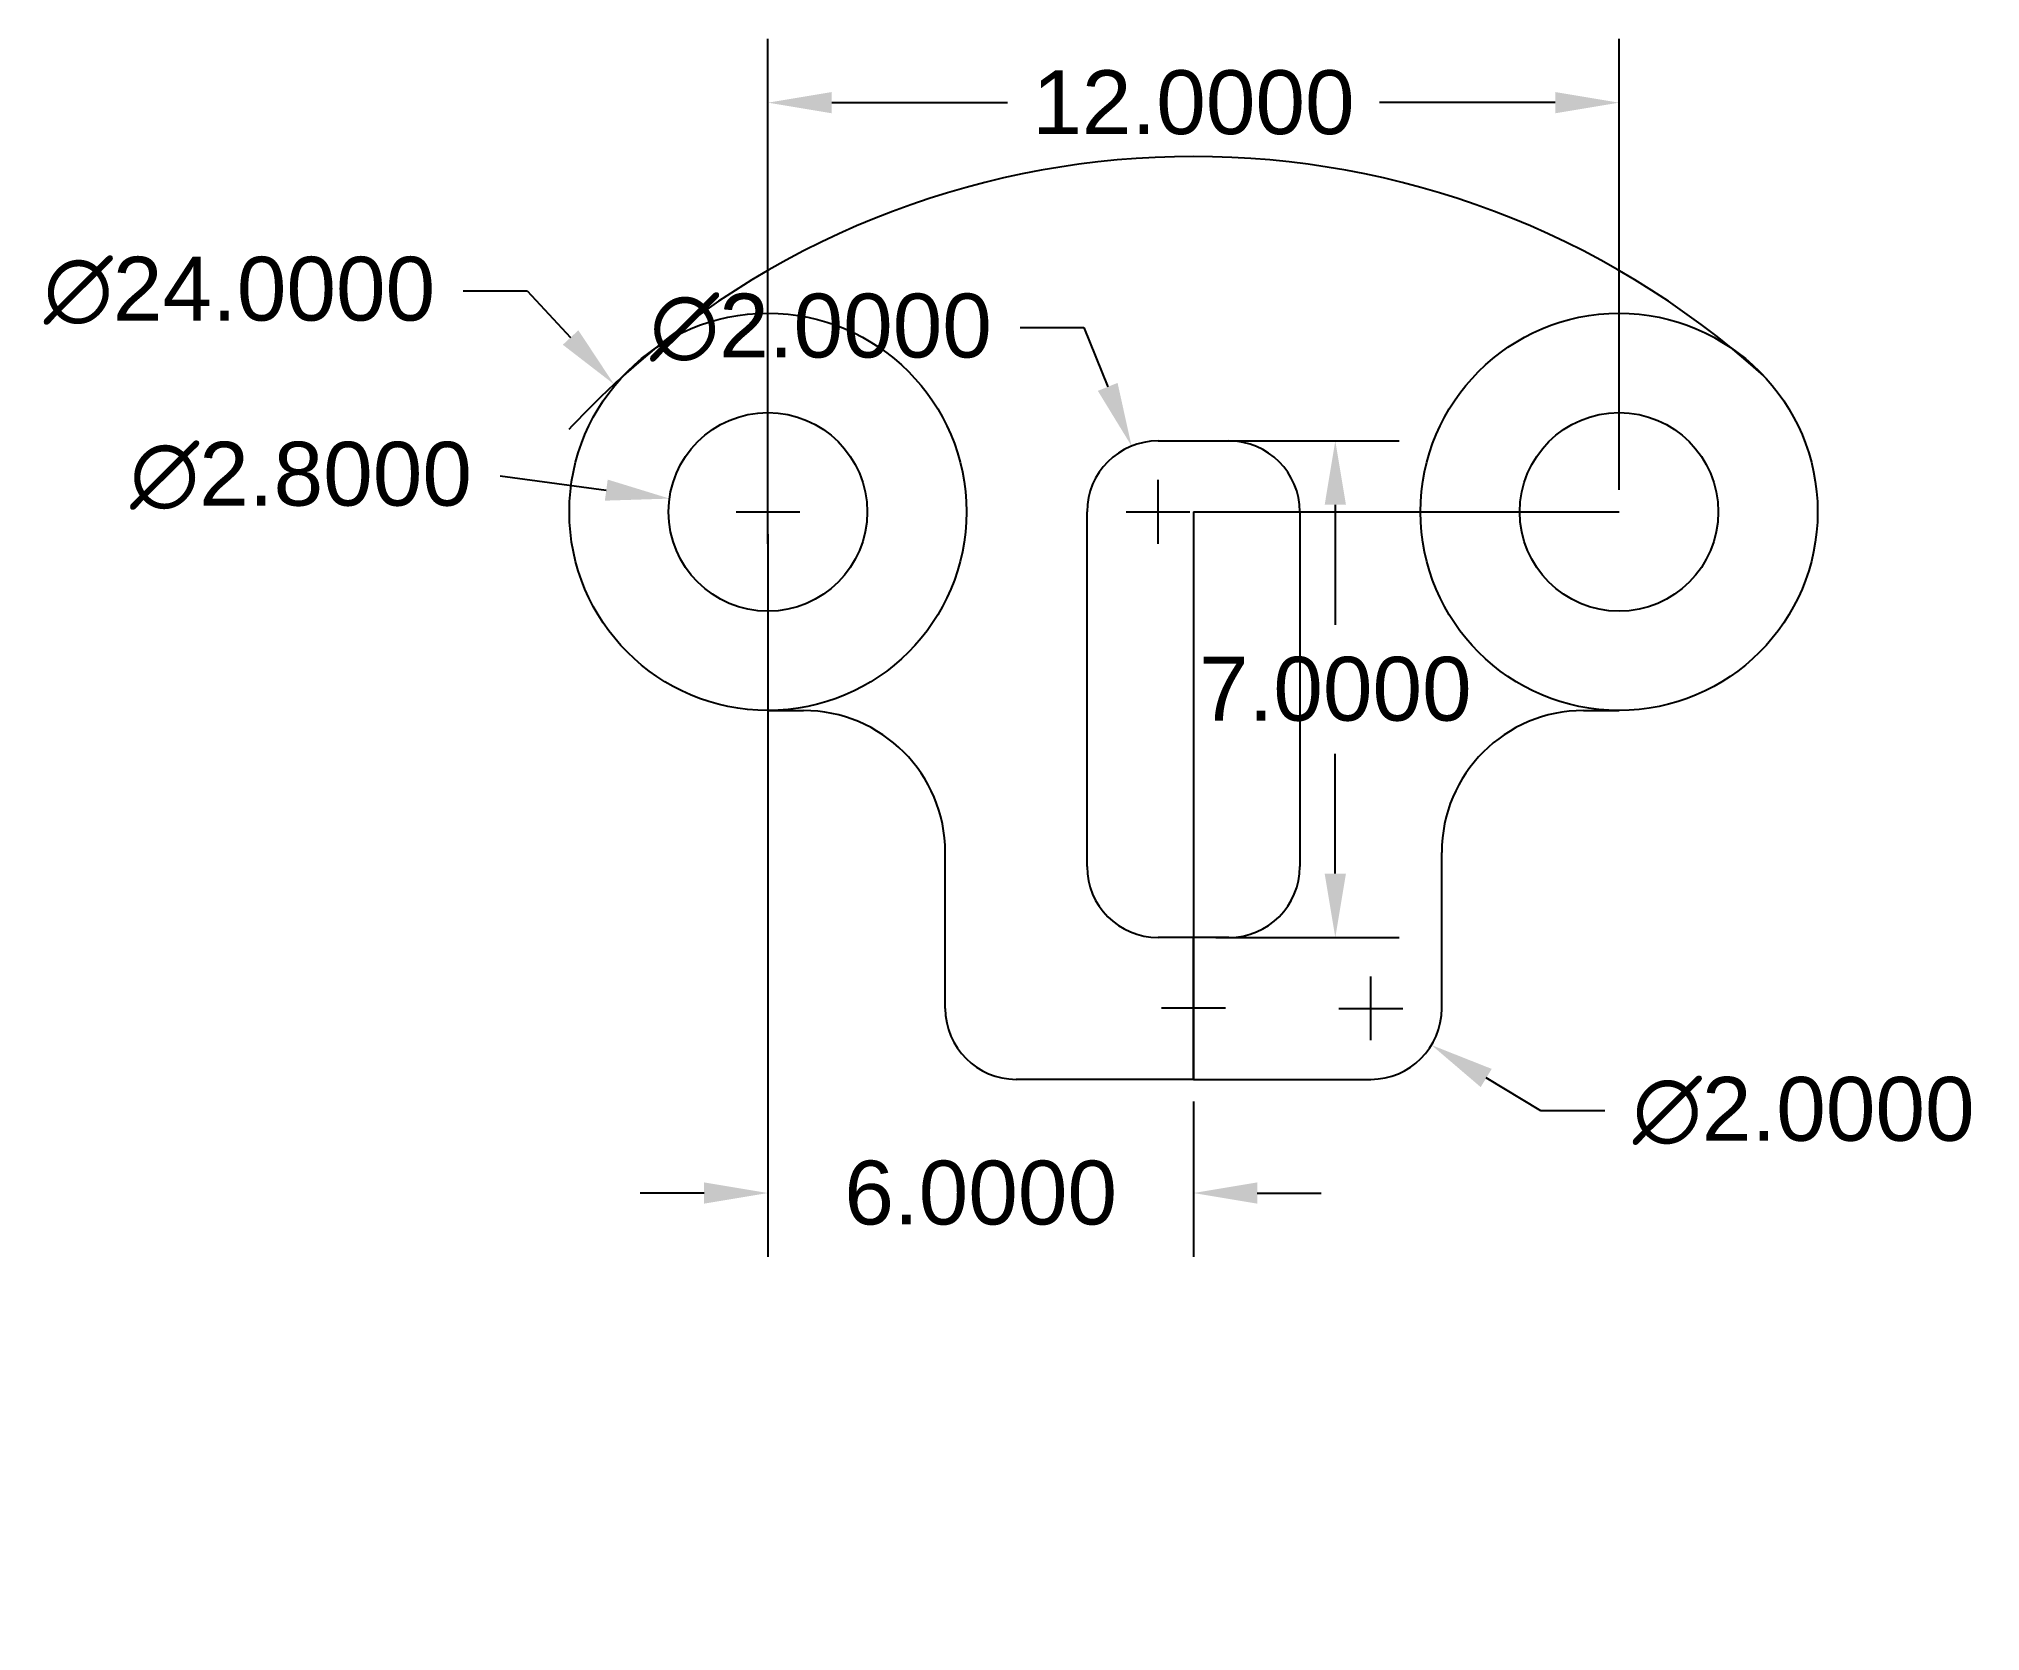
# Model space of a CAD drawing. Header units: inches. Extents: x 35.9 to 63.3, y 50.4 to 72.9.
import ezdxf

# ---------------------------------------------------------------- set-up
doc = ezdxf.new("R2010")
doc.units = ezdxf.units.IN
doc.header["$MEASUREMENT"] = 0
doc.styles.get("Standard").update_dxf_attribs({"font": 'arial.ttf'})
doc.dimstyles.get("Standard").update_dxf_attribs({"dimscale": 5, "dimtxt": 0.18, "dimasz": 0.18, "dimexe": 0.18, "dimexo": 0.0625, "dimgap": 0.09, "dimtad": 0, "dimtih": 1, "dimtoh": 1, "dimdec": 4, "dimzin": 0, "dimdsep": 46, "dimtxsty": 'Standard', "dimcen": 0.09, "dimadec": 0, "dimazin": 0, "dimtfac": 1, "dimtdec": 4, "dimtofl": 0, "dimtmove": 0, "dimatfit": 3, "dimfxl": 1, "dimtolj": 1, "dimtzin": 0, "dimarcsym": 0})

# ---------------------------------------------------------------- blocks, each defined once
blk = doc.blocks.new('*D2')
at = {"color": 0, "lineweight": -2, "transparency": 16777216}
for p, q in [((46.219, 66.528), (46.219, 72.885)), ((58.219, 66.528), (58.219, 72.885)), ((47.119, 71.985), (49.595, 71.985)), ((57.319, 71.985), (54.843, 71.985))]:
    blk.add_line(p, q, dxfattribs=at)
at = {"color": 0, "transparency": 16777216}
for points in [[(47.119, 72.135), (47.119, 71.835), (46.219, 71.985)], [(57.319, 72.135), (57.319, 71.835), (58.219, 71.985)]]:
    blk.add_solid(points, dxfattribs=at)
at = {"layer": 'Defpoints', "color": 0, "transparency": 16777216}
for p in [(58.219, 71.985), (46.219, 66.216), (58.219, 66.216)]:
    blk.add_point(p, dxfattribs=at)
at = {"color": 0, "transparency": 16777216, "insert": (52.219, 71.985), "char_height": 0.9, "attachment_point": 5}
blk.add_mtext('\\A1;12.0000', dxfattribs=at)
blk = doc.blocks.new('*D3')
at = {"color": 0, "lineweight": -2, "transparency": 16777216}
for p, q in [((41.924, 69.333), (42.824, 69.333)), ((42.824, 69.333), (43.436, 68.674)), ((52.219, 58.775), (52.219, 59.675)), ((51.769, 59.225), (52.669, 59.225))]:
    blk.add_line(p, q, dxfattribs=at)
blk.add_arc((52.219, 59.225), 12, 132.0684, 137.2056, dxfattribs=at)
at = {"color": 0, "transparency": 16777216}
blk.add_solid([(43.546, 68.776), (43.327, 68.572), (44.049, 68.015)], dxfattribs=at)
at = {"layer": 'Defpoints', "color": 0, "transparency": 16777216}
for p in [(44.049, 68.015), (60.389, 50.436)]:
    blk.add_point(p, dxfattribs=at)
at = {"color": 0, "transparency": 16777216, "insert": (38.768, 69.333), "char_height": 0.9, "attachment_point": 5}
blk.add_mtext('\\A1;∅24.0000', dxfattribs=at)
blk = doc.blocks.new('*D4')
at = {"color": 0, "lineweight": -2, "transparency": 16777216}
for p, q in [((42.442, 66.724), (43.94, 66.523)), ((46.219, 65.766), (46.219, 66.666)), ((45.769, 66.216), (46.669, 66.216))]:
    blk.add_line(p, q, dxfattribs=at)
at = {"color": 0, "transparency": 16777216}
blk.add_solid([(43.96, 66.671), (43.92, 66.374), (44.832, 66.403)], dxfattribs=at)
at = {"layer": 'Defpoints', "color": 0, "transparency": 16777216}
for p in [(44.832, 66.403), (47.607, 66.029)]:
    blk.add_point(p, dxfattribs=at)
at = {"color": 0, "transparency": 16777216, "insert": (39.636, 66.724), "char_height": 0.9, "attachment_point": 5}
blk.add_mtext('\\A1;∅2.8000', dxfattribs=at)
blk = doc.blocks.new('*D5')
at = {"color": 0, "lineweight": -2, "transparency": 16777216}
for p, q in [((49.774, 68.813), (50.674, 68.813)), ((50.674, 68.813), (51.01, 67.978)), ((51.719, 65.766), (51.719, 66.666)), ((51.269, 66.216), (52.169, 66.216))]:
    blk.add_line(p, q, dxfattribs=at)
at = {"color": 0, "transparency": 16777216}
blk.add_solid([(51.149, 68.034), (50.871, 67.922), (51.346, 67.144)], dxfattribs=at)
at = {"layer": 'Defpoints', "color": 0, "transparency": 16777216}
for p in [(51.346, 67.144), (52.093, 65.288)]:
    blk.add_point(p, dxfattribs=at)
at = {"color": 0, "transparency": 16777216, "insert": (46.967, 68.813), "char_height": 0.9, "attachment_point": 5}
blk.add_mtext('\\A1;∅2.0000', dxfattribs=at)
blk = doc.blocks.new('*D6')
at = {"color": 0, "lineweight": -2, "transparency": 16777216}
for p, q in [((54.719, 58.766), (54.719, 59.666)), ((54.269, 59.216), (55.169, 59.216)), ((57.117, 57.77), (56.346, 58.235)), ((58.017, 57.77), (57.117, 57.77))]:
    blk.add_line(p, q, dxfattribs=at)
at = {"color": 0, "transparency": 16777216}
blk.add_solid([(56.424, 58.363), (56.269, 58.106), (55.575, 58.699)], dxfattribs=at)
at = {"layer": 'Defpoints', "color": 0, "transparency": 16777216}
for p in [(53.863, 59.732), (55.575, 58.699)]:
    blk.add_point(p, dxfattribs=at)
at = {"color": 0, "transparency": 16777216, "insert": (60.823, 57.77), "char_height": 0.9, "attachment_point": 5}
blk.add_mtext('\\A1;∅2.0000', dxfattribs=at)
blk = doc.blocks.new('*D7')
at = {"color": 0, "lineweight": -2, "transparency": 16777216}
for p, q in [((46.219, 65.903), (46.219, 55.713)), ((52.219, 57.903), (52.219, 55.713)), ((45.319, 56.613), (44.419, 56.613)), ((53.119, 56.613), (54.019, 56.613))]:
    blk.add_line(p, q, dxfattribs=at)
at = {"color": 0, "transparency": 16777216}
for points in [[(45.319, 56.763), (45.319, 56.463), (46.219, 56.613)], [(53.119, 56.763), (53.119, 56.463), (52.219, 56.613)]]:
    blk.add_solid(points, dxfattribs=at)
at = {"layer": 'Defpoints', "color": 0, "transparency": 16777216}
for p in [(46.219, 66.216), (52.219, 58.216), (52.219, 56.613)]:
    blk.add_point(p, dxfattribs=at)
at = {"color": 0, "transparency": 16777216, "insert": (49.219, 56.613), "char_height": 0.9, "attachment_point": 5}
blk.add_mtext('\\A1;6.0000', dxfattribs=at)
blk = doc.blocks.new('*D8')
at = {"color": 0, "lineweight": -2, "transparency": 16777216}
for p, q in [((52.532, 67.216), (55.119, 67.216)), ((54.219, 66.316), (54.219, 64.625)), ((54.219, 61.116), (54.219, 62.806)), ((52.532, 60.216), (55.119, 60.216))]:
    blk.add_line(p, q, dxfattribs=at)
at = {"color": 0, "transparency": 16777216}
for points in [[(54.069, 66.316), (54.369, 66.316), (54.219, 67.216)], [(54.069, 61.116), (54.369, 61.116), (54.219, 60.216)]]:
    blk.add_solid(points, dxfattribs=at)
at = {"layer": 'Defpoints', "color": 0, "transparency": 16777216}
for p in [(52.219, 67.216), (54.219, 67.216), (52.219, 60.216)]:
    blk.add_point(p, dxfattribs=at)
at = {"color": 0, "transparency": 16777216, "insert": (54.219, 63.716), "char_height": 0.9, "attachment_point": 5}
blk.add_mtext('\\A1;7.0000', dxfattribs=at)

msp = doc.modelspace()

# ---------------------------------------------------------------- linework, layer by layer
for p, q in [((51.71915, 67.21585), (52.71915, 67.21585)), ((50.71915, 61.21585), (50.71915, 66.21585)), ((52.21915, 66.21585), (52.21915, 58.21585)), ((52.21915, 66.21585), (58.21915, 66.21585)), ((53.71915, 66.21585), (53.71915, 61.21585)), ((46.21915, 63.41585), (46.71915, 63.41585)), ((57.71915, 63.41585), (58.21915, 63.41585)), ((48.71915, 60.21585), (48.71915, 61.41585)), ((55.71915, 60.21585), (55.71915, 61.41585)), ((48.71915, 59.21585), (48.71915, 60.21585)), ((52.71915, 60.21585), (51.71915, 60.21585)), ((52.21915, 58.21585), (52.21915, 60.21585)), ((55.71915, 60.21585), (55.71915, 60.21585)), ((55.71915, 59.21585), (55.71915, 60.21585)), ((52.21915, 58.21585), (49.71915, 58.21585)), ((52.21915, 58.21585), (54.71915, 58.21585))]:
    msp.add_line(p, q)
for centre, radius in [((46.21915, 66.21585), 2.8), ((58.21915, 66.21585), 2.8), ((46.21915, 66.21585), 1.4), ((58.21915, 66.21585), 1.4)]:
    msp.add_circle(centre, radius)
for centre, radius, start, end in [((52.21915, 59.2254), 12, 47.931553, 132.068447), ((51.71915, 66.21585), 1, 90, 180), ((52.71915, 66.21585), 1, 0, 90), ((46.71915, 61.41585), 2, 0, 90), ((57.71915, 61.41585), 2, 90, 180), ((51.71915, 61.21585), 1, 180, 270), ((52.71915, 61.21585), 1, 270, 0), ((49.71915, 59.21585), 1, 180, 270), ((54.71915, 59.21585), 1, 270, 0)]:
    msp.add_arc(centre, radius, start, end)

# ---------------------------------------------------------------- dimensions: what is measured, and where the dimension line sits
for base, p2, picture, middle in [((58.21915, 71.98485), (58.21915, 66.21585), '*D2', (52.21915, 71.98485)), ((52.21915, 56.61326), (52.21915, 58.21585), '*D7', (49.21915, 56.61326))]:
    dim = msp.add_linear_dim(base=base, p1=(46.21915, 66.21585), p2=p2, dimstyle='Standard')
    dim.commit()
    dim.dimension.update_dxf_attribs({"geometry": picture, "text_midpoint": middle})
for p1, p2, picture, middle in [((60.3891, 50.43609), (44.04921, 68.01471), '*D3', (38.76789, 69.33311)), ((52.09258, 65.28819), (51.34573, 67.14351), '*D5', (46.96736, 68.8133)), ((53.86283, 59.73229), (55.57548, 58.69941), '*D6', (60.82307, 57.76983))]:
    dim = msp.add_diameter_dim_2p(p1=p1, p2=p2, dimstyle='Standard')
    dim.commit()
    dim.dimension.update_dxf_attribs({"geometry": picture, "text_midpoint": middle})
dim = msp.add_diameter_dim_2p(p1=(47.60665, 66.02919), p2=(44.83165, 66.40251), dimstyle='Standard')
dim.commit()
dim.dimension.update_dxf_attribs({"geometry": '*D4', "text_midpoint": (42.44202, 66.72399), "dimtype": 163})
dim = msp.add_linear_dim(base=(54.21857, 67.21585), p1=(52.21915, 60.21585), p2=(52.21915, 67.21585), angle=90, dimstyle='Standard')
dim.commit()
dim.dimension.update_dxf_attribs({"geometry": '*D8', "text_midpoint": (54.21857, 63.71585)})

doc.saveas('drawing.dxf')
